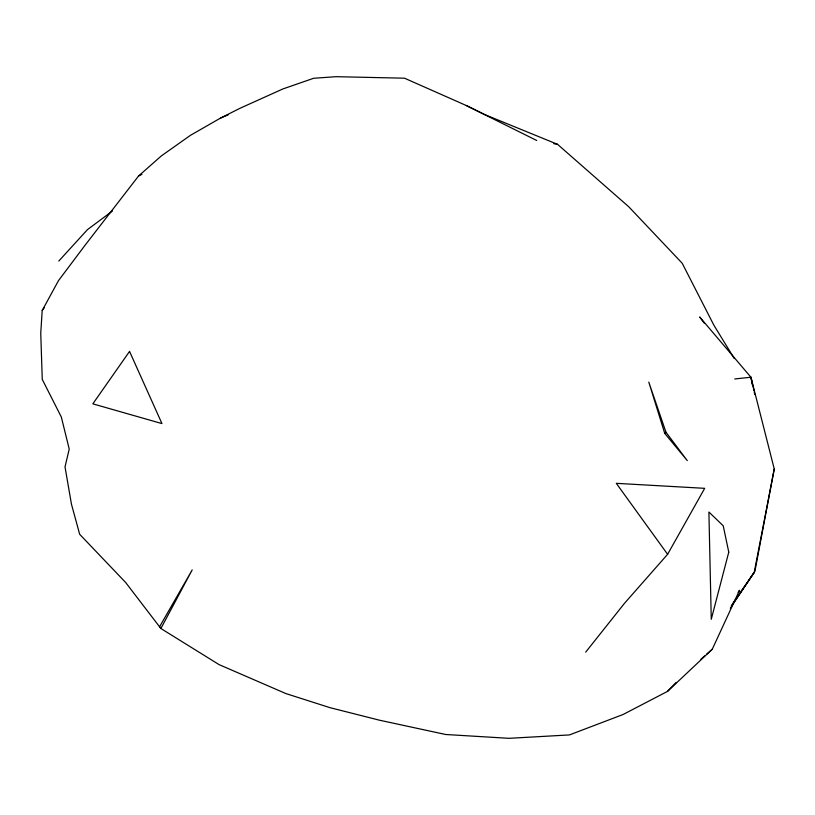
<?xml version="1.0" encoding="UTF-8"?>
<svg xmlns="http://www.w3.org/2000/svg" width="815" height="815" viewBox="0 0 815 815"><rect width="100%" height="100%" fill="white"/><g stroke="black" fill="none" stroke-linecap="round" stroke-linejoin="round"><path stroke-width="1.22" d="M734.325 358.6L713.93 325.287L682.186 263.235L628.752 206.766L557.531 144.316L484.609 114.528L466.323 105.532L404.515 78.199L336.065 76.681L313.663 78.271L282.764 88.998L240.018 108.273L220.345 118.175L190.425 135.341L161.339 155.91L138.54 176.02L84.78 245.61L58.476 280.655L42.207 310.474L40.75 333.172L42.258 379.413L61.308 416.974L69.224 449.055L65.017 466.903L71.455 504.19L79.676 534.294L125.602 582.43L160.871 628.497L219.062 664.612L285.841 693.555L329.851 707.624L379.321 720.165L445.662 734.498L509.008 738.319L569.451 734.926L623.108 714.49L667.495 691.395L712.269 649.229L739.521 590.264L738.145 592.373M704.15 323.046L699.678 316.974L750.931 377.233L774.25 468.951L754.894 571.366L732.4 604.363M730.322 608.153L754.211 572.415L774.25 468.951M160.871 628.497L192.187 569.93L159.485 626.949M667.607 554.302L704.69 488.328L616.303 483.336L667.607 554.302L624.443 603.375L585.7 652.132M731.35 605.718L754.211 572.415M42.207 310.474L44.499 307.469M58.792 261.065L87.439 229.647L112.48 210.983M667.495 691.395L676.206 682.379M664.734 433.376L665.957 432.205L648.781 382.092L664.734 433.376L687.279 460.628L665.957 432.205M700.951 659.213L704.731 655.881M706.615 654.221L712.269 649.229M138.54 176.02L141.922 174.339M220.345 118.175L228.241 114.803M734.723 378.965L750.931 377.233L754.058 390.843M553.793 143.695L557.531 144.316M466.323 105.532L536.728 140.496M750.931 377.233L752.296 384.711M754.283 392.086L754.721 394.582M728.773 552.132L711.261 619.308L708.897 512.014L723.221 525.797L728.773 552.132M129.544 351.408L92.839 403.843L161.961 423.596L129.544 351.408"/></g></svg>
